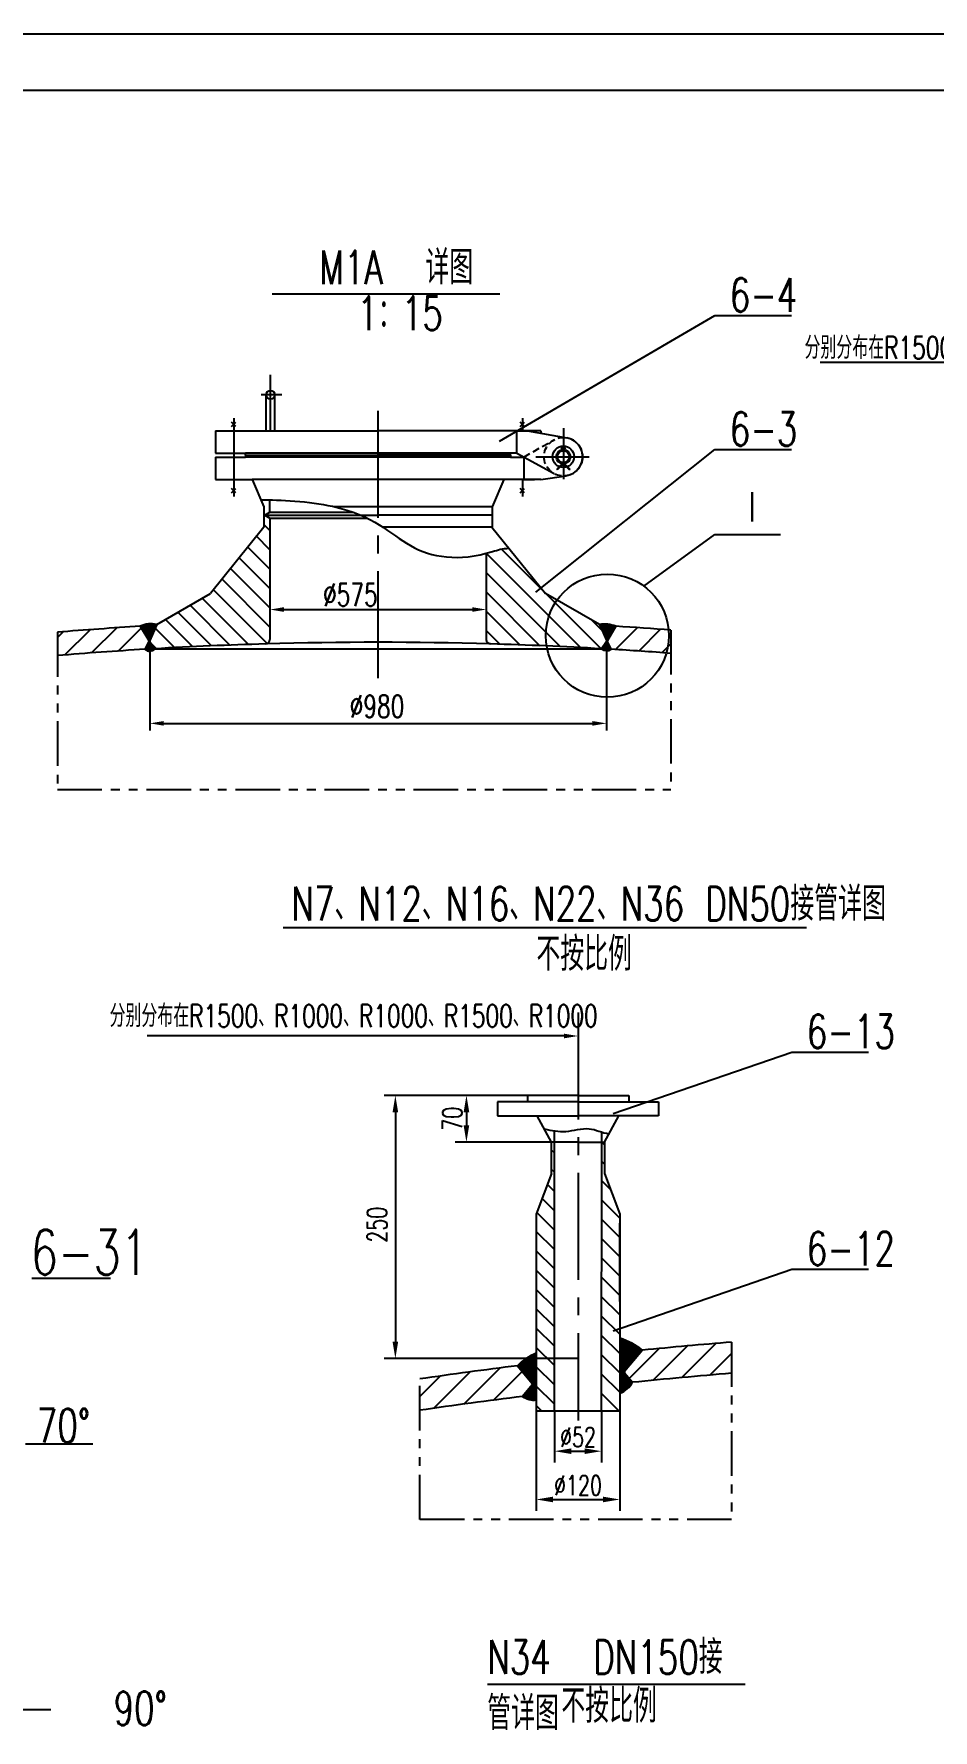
# Model space of a CAD drawing. Extents: x 14295 to 55529, y 90 to 48558.
# Drawn here: x 54010.6 to 54170.9, y 39474.6 to 39777 of the extents above; entities that cross this region are included whole.
import ezdxf

# ---------------------------------------------------------------- set-up
doc = ezdxf.new("R2010")
doc.units = 0
doc.header["$MEASUREMENT"] = 0
for name, pattern in [('CENTER2', [28.575, 19.05, -3.175, 3.175, -3.175]), ('DASHED2', [9.525, 6.35, -3.175]), ('PHANTOM2', [31.75, 15.875, -3.175, 3.175, -3.175, 3.175, -3.175])]:
    doc.linetypes.add(name, pattern=pattern)
doc.layers.get('0').update_dxf_attribs({"linetype": 'CONTINUOUS'})
doc.layers.get('DEFPOINTS').update_dxf_attribs({"linetype": 'CONTINUOUS'})
for name, color, linetype in [('图层1', 7, 'CONTINUOUS'), ('图层2', 1, 'CONTINUOUS'), ('图层3', 2, 'CENTER2'), ('图层4', 30, 'DASHED2'), ('图层5', 3, 'PHANTOM2')]:
    doc.layers.add(name, color=color, linetype=linetype)
doc.styles.add('文字', font='txt.shx', dxfattribs={"width": 0.71, "bigfont": 'hzfs.shx'})
doc.dimstyles.get("Standard").update_dxf_attribs({"dimtxt": 0.18, "dimasz": 0.18, "dimexe": 0.18, "dimexo": 0.0625, "dimgap": 0.09, "dimtad": 0, "dimtih": 1, "dimtoh": 1, "dimdec": 4, "dimzin": 0, "dimtxsty": 'STANDARD', "dimcen": 0.09, "dimazin": 3, "dimtfac": 1, "dimtdec": 4, "dimtofl": 0, "dimtmove": 0, "dimatfit": 3, "dimtolj": 1, "dimtzin": 0})
pattern_1 = [(135, (49738.5503, 36629.9527), (-1.7242092, -1.7242092), [])]
pattern_2 = [(135, (49738.55035, 36629.95268), (-0.172420918, -0.172420918), []), (225, (49738.55035, 36629.95268), (0.172420918, -0.172420918), [])]

# ---------------------------------------------------------------- blocks, each defined once
blk = doc.blocks.new('*D60')
at = {"color": 1, "linetype": 'BYBLOCK'}
for p, q in [((54052.72, 39674.08), (54052.72, 39673.14)), ((54055.22, 39674.39), (54088.78, 39674.39)), ((54091.28, 39674.08), (54091.28, 39673.14))]:
    blk.add_line(p, q, dxfattribs=at)
for points in [[(54055.22, 39674.81), (54055.22, 39673.98), (54052.72, 39674.39)], [(54088.78, 39674.81), (54088.78, 39673.98), (54091.28, 39674.39)]]:
    blk.add_solid(points, dxfattribs=at)
at = {"layer": 'DEFPOINTS', "color": 0, "linetype": 'BYBLOCK'}
for p in [(54052.72, 39674.7), (54091.28, 39674.7), (54091.28, 39674.39)]:
    blk.add_point(p, dxfattribs=at)
at = {"color": 1, "linetype": 'BYBLOCK', "insert": (54067.06, 39677.02), "char_height": 4, "attachment_point": 5, "style": '文字'}
blk.add_mtext('\\A1;∅575', dxfattribs=at)
blk = doc.blocks.new('*D61')
at = {"color": 1, "linetype": 'BYBLOCK'}
for p, q in [((54031.29, 39668.18), (54031.29, 39652.85)), ((54112.71, 39668.18), (54112.71, 39652.85)), ((54033.79, 39654.1), (54110.21, 39654.1))]:
    blk.add_line(p, q, dxfattribs=at)
for points in [[(54033.79, 39654.51), (54033.79, 39653.68), (54031.29, 39654.1)], [(54110.21, 39654.51), (54110.21, 39653.68), (54112.71, 39654.1)]]:
    blk.add_solid(points, dxfattribs=at)
at = {"layer": 'DEFPOINTS', "color": 0, "linetype": 'BYBLOCK'}
for p in [(54031.29, 39668.81), (54112.71, 39668.81), (54112.71, 39654.1)]:
    blk.add_point(p, dxfattribs=at)
at = {"color": 1, "linetype": 'BYBLOCK', "insert": (54071.81, 39657.12), "char_height": 4, "attachment_point": 5, "style": '文字'}
blk.add_mtext('\\A1;∅980', dxfattribs=at)
blk = doc.blocks.new('*D95')
at = {"color": 1, "linetype": 'BYBLOCK'}
for p, q in [((54098.61, 39600.34), (54073.08, 39600.34)), ((54075.08, 39597.34), (54075.08, 39556.42)), ((54107.64, 39553.42), (54073.08, 39553.42))]:
    blk.add_line(p, q, dxfattribs=at)
for points in [[(54074.58, 39597.34), (54075.58, 39597.34), (54075.08, 39600.34)], [(54074.58, 39556.42), (54075.58, 39556.42), (54075.08, 39553.42)]]:
    blk.add_solid(points, dxfattribs=at)
at = {"layer": 'DEFPOINTS', "color": 0, "linetype": 'BYBLOCK'}
for p in [(54098.61, 39600.34), (54075.08, 39553.42), (54107.64, 39553.42)]:
    blk.add_point(p, dxfattribs=at)
at = {"color": 1, "linetype": 'BYBLOCK', "insert": (54071.83, 39577.28), "char_height": 3.5, "attachment_point": 5, "rotation": 90, "style": '文字'}
blk.add_mtext('\\A1;250', dxfattribs=at)
blk = doc.blocks.new('*D103')
at = {"color": 1, "linetype": 'BYBLOCK'}
for p, q in [((54098.61, 39600.34), (54085.75, 39600.34)), ((54087.75, 39597.34), (54087.75, 39595)), ((54102.94, 39592), (54085.75, 39592))]:
    blk.add_line(p, q, dxfattribs=at)
for points in [[(54087.25, 39597.34), (54088.25, 39597.34), (54087.75, 39600.34)], [(54087.25, 39595), (54088.25, 39595), (54087.75, 39592)]]:
    blk.add_solid(points, dxfattribs=at)
at = {"layer": 'DEFPOINTS', "color": 0, "linetype": 'BYBLOCK'}
for p in [(54098.61, 39600.34), (54087.75, 39592), (54102.94, 39592)]:
    blk.add_point(p, dxfattribs=at)
at = {"color": 1, "linetype": 'BYBLOCK', "insert": (54085.25, 39596.17), "char_height": 3.5, "attachment_point": 5, "rotation": 90, "style": '文字'}
blk.add_mtext('\\A1;70', dxfattribs=at)
blk = doc.blocks.new('*D105')
at = {"color": 1, "linetype": 'BYBLOCK'}
for p, q in [((54103.44, 39544.04), (54103.44, 39534.9)), ((54111.84, 39544.04), (54111.84, 39534.9)), ((54106.44, 39536.9), (54108.84, 39536.9))]:
    blk.add_line(p, q, dxfattribs=at)
for points in [[(54106.44, 39537.4), (54106.44, 39536.4), (54103.44, 39536.9)], [(54108.84, 39537.4), (54108.84, 39536.4), (54111.84, 39536.9)]]:
    blk.add_solid(points, dxfattribs=at)
at = {"layer": 'DEFPOINTS', "color": 0, "linetype": 'BYBLOCK'}
for p in [(54103.44, 39544.04), (54111.84, 39544.04), (54111.84, 39536.9)]:
    blk.add_point(p, dxfattribs=at)
at = {"color": 1, "linetype": 'BYBLOCK', "insert": (54107.64, 39539.4), "char_height": 3.5, "attachment_point": 5, "style": '文字'}
blk.add_mtext('\\A1;∅52', dxfattribs=at)
blk = doc.blocks.new('*D106')
at = {"color": 1, "linetype": 'BYBLOCK'}
for p, q in [((54100.19, 39544.04), (54100.19, 39526.29)), ((54115.09, 39544.04), (54115.09, 39526.29)), ((54103.19, 39528.29), (54112.09, 39528.29))]:
    blk.add_line(p, q, dxfattribs=at)
for points in [[(54103.19, 39528.79), (54103.19, 39527.79), (54100.19, 39528.29)], [(54112.09, 39528.79), (54112.09, 39527.79), (54115.09, 39528.29)]]:
    blk.add_solid(points, dxfattribs=at)
at = {"layer": 'DEFPOINTS', "color": 0, "linetype": 'BYBLOCK'}
for p in [(54100.19, 39544.04), (54115.09, 39544.04), (54115.09, 39528.29)]:
    blk.add_point(p, dxfattribs=at)
at = {"color": 1, "linetype": 'BYBLOCK', "insert": (54107.64, 39530.79), "char_height": 3.5, "attachment_point": 5, "style": '文字'}
blk.add_mtext('\\A1;∅120', dxfattribs=at)

msp = doc.modelspace()

# ---------------------------------------------------------------- hatches: boundary and pattern name
at = {"layer": '图层2'}
h = msp.add_hatch(dxfattribs=at)
h.set_pattern_fill('ANSI31', color=256, scale=0.768, angle=90, style=0)
h.set_pattern_definition(pattern_1)
h.paths.add_polyline_path([(54052.724, 39690.661), (54051.802, 39691.193), (54051.649, 39691.193), (54051.649, 39689.098), (54042.143, 39677.276), (54032.541, 39671.733), (54031.287, 39668.889), (54031.297, 39668.722), (54032.177, 39667.404), (54032.177, 39667.404, -0.007169), (54051.978, 39668.262, 0.4057531), (54052.724, 39669.03)])
h = msp.add_hatch(dxfattribs=at)
h.set_pattern_fill('ANSI31', color=256, scale=0.768, angle=90, style=0)
h.set_pattern_definition(pattern_1)
edge = h.paths.add_edge_path()
edge.add_arc((54092.045, 39669.03), 0.768, 180, 268.34003)
edge.add_arc((54072.001, 38977.352), 691.2, 86.697046, 88.340034, ccw=False)
edge.add_line((54111.824, 39667.404), (54112.704, 39668.723))
edge.add_line((54112.704, 39668.723), (54112.715, 39668.889))
edge.add_line((54112.715, 39668.889), (54111.46, 39671.733))
edge.add_line((54111.46, 39671.733), (54101.859, 39677.276))
edge.add_line((54101.859, 39677.276), (54095.342, 39685.315))
edge.add_spline(control_points=[(54095.342, 39685.315), (54094.222, 39685.328), (54092.907, 39684.862), (54091.653, 39684.511), (54091.277, 39684.414)], knot_values=[528.7917917, 528.7917917, 528.7917917, 528.7917917, 556.3592169, 568.386629, 568.386629, 568.386629, 568.386629], degree=3, periodic=0)
edge.add_line((54091.277, 39684.414), (54091.277, 39669.03))
h = msp.add_hatch(dxfattribs=at)
h.set_pattern_fill('ANSI31', color=256, scale=25, style=0)
h.paths.add_polyline_path([(54030.443, 39667.302), (54031.141, 39668.713), (54031.13, 39668.878), (54029.6, 39671.405, 0.0053202), (54014.841, 39670.346), (54014.841, 39666.184, -0.0056578)])
h.paths.add_polyline_path([(54123.398, 39666.638, 0.0715997), (54123.843, 39669.733, 0.0235963), (54123.794, 39670.768, 0.0033851), (54114.401, 39671.405), (54112.871, 39668.878), (54112.86, 39668.713), (54113.558, 39667.302, -0.0035672)])
h.paths.add_polyline_path([(54124.215, 39670.736, 0.0001518), (54123.794, 39670.768, -0.0235963), (54123.843, 39669.733, -0.0715997), (54123.398, 39666.638, -0.0002966), (54124.215, 39666.577)])
h = msp.add_hatch(dxfattribs=at)
h.set_pattern_fill('ANSI37', color=256, scale=0.0768, angle=90, style=0)
h.set_pattern_definition(pattern_2)
h.paths.add_polyline_path([(54032.541, 39671.733, 0.1721468), (54029.6, 39671.405), (54031.13, 39668.878), (54031.141, 39668.713), (54030.443, 39667.302, 0.4400651), (54032.179, 39667.4), (54031.297, 39668.722), (54031.287, 39668.889)])
h = msp.add_hatch(dxfattribs=at)
h.set_pattern_fill('ANSI37', color=256, scale=0.0768, angle=90, style=0)
h.set_pattern_definition(pattern_2)
h.paths.add_polyline_path([(54112.715, 39668.889), (54112.704, 39668.723), (54111.824, 39667.404, 0.337539), (54113.558, 39667.302), (54112.86, 39668.713), (54112.871, 39668.878), (54114.401, 39671.405, 0.1277443), (54111.46, 39671.733)])
h = msp.add_hatch(dxfattribs=at)
h.set_pattern_fill('ANSI31', color=256, scale=0.768, angle=90, style=0)
h.set_pattern_definition([(135, (0, -12.5736), (-1.724209175, -1.724209175), [])])
h.paths.add_polyline_path([(54103.443, 39579.422), (54102.94, 39579.422), (54102.94, 39573.824), (54100.191, 39566.602), (54100.191, 39531.468), (54103.443, 39531.468)])
h.paths.add_polyline_path([(54111.841, 39531.468), (54115.095, 39531.468), (54115.095, 39566.602), (54112.345, 39573.824), (54112.345, 39579.422), (54111.879, 39579.422)])
h = msp.add_hatch(dxfattribs=at)
h.set_pattern_fill('ANSI37', color=256, scale=0.08, style=0)
h.set_pattern_definition([(45, (10853.42271, 8194.47009), (-0.1796051224, 0.1796051224), []), (135, (10853.42271, 8194.47009), (-0.1796051224, -0.1796051224), [])])
h.paths.add_polyline_path([(54096.832, 39539.553), (54099.498, 39536.376), (54099.498, 39536.169), (54097.759, 39534.096, 0.2006505), (54100.191, 39533.468), (54100.191, 39541.801, 0.0937664)])
h.paths.add_polyline_path([(54119.145, 39542.341, 0.0890993), (54115.095, 39544.457), (54115.095, 39534.654, 0.1898105), (54117.373, 39536.608), (54115.941, 39538.316), (54115.941, 39538.521)])

# ---------------------------------------------------------------- linework, layer by layer
at = {"color": 1, "linetype": 'BYBLOCK'}
for p, q in [((54203.037, 39718.459), (54150.814, 39718.459)), ((54105.143, 39598.357), (54030.844, 39598.357))]:
    msp.add_line(p, q, dxfattribs=at)
msp.add_solid([(54105.143, 39598.774), (54105.143, 39597.941), (54107.643, 39598.357)], dxfattribs=at)
at = {"layer": 'DEFPOINTS', "color": 0, "linetype": 'BYBLOCK'}
for p in [(54043.009, 39706.246), (54043.841, 39706.246), (54043.009, 39701.561), (54043.009, 39701.561), (54049.921, 39701.869), (54049.921, 39701.869), (54043.009, 39697.568), (54043.009, 39697.568)]:
    msp.add_point(p, dxfattribs=at)
at = {"layer": '图层1'}
for p, q in [((53707.983, 39767.024), (54723.983, 39767.024)), ((54052.033, 39706.246), (54052.033, 39712.697)), ((54053.569, 39706.246), (54053.569, 39712.697)), ((54043.009, 39706.246), (54072.001, 39706.246)), ((54043.009, 39706.246), (54043.009, 39702.253)), ((54046.666, 39707.008), (54045.879, 39707.796)), ((54045.879, 39707.008), (54046.666, 39707.796)), ((54100.993, 39706.246), (54072.001, 39706.246)), ((54096.732, 39706.246), (54098.652, 39706.246)), ((54096.732, 39702.253), (54096.732, 39706.246)), ((54098.122, 39707.008), (54097.335, 39707.796)), ((54097.335, 39707.008), (54098.122, 39707.796)), ((54098.652, 39706.246), (54105.62, 39705.023)), ((54100.993, 39706.246), (54100.993, 39705.842)), ((54043.009, 39702.253), (54048.385, 39702.253)), ((54048.385, 39701.945), (54048.385, 39702.253)), ((54094.081, 39702.253), (54048.385, 39702.253)), ((54096.732, 39702.253), (54094.081, 39702.253)), ((54095.617, 39701.945), (54095.617, 39702.253)), ((54096.732, 39702.253), (54103.379, 39698.622)), ((54043.009, 39701.561), (54043.009, 39697.568)), ((54043.009, 39701.561), (54048.385, 39701.561)), ((54048.385, 39701.945), (54072.001, 39701.945)), ((54048.385, 39701.945), (54048.385, 39701.561)), ((54048.385, 39701.869), (54072.001, 39701.869)), ((54095.617, 39701.561), (54048.385, 39701.561)), ((54095.617, 39701.945), (54072.001, 39701.945)), ((54072.001, 39701.869), (54095.617, 39701.869)), ((54095.617, 39701.945), (54095.617, 39701.561)), ((54095.617, 39701.561), (54097.965, 39701.561)), ((54097.965, 39701.561), (54097.965, 39697.568)), ((54104.843, 39700.384), (54103.85, 39699.391)), ((54103.85, 39699.391), (54103.948, 39699.293)), ((54105.027, 39700.372), (54103.948, 39699.293)), ((54105.026, 39700.372), (54106.105, 39699.293)), ((54105.209, 39700.384), (54106.202, 39699.391)), ((54106.105, 39699.293), (54106.202, 39699.391)), ((54043.009, 39697.568), (54049.575, 39697.568)), ((54049.575, 39697.568), (54051.649, 39692.729)), ((54094.426, 39697.568), (54049.575, 39697.568)), ((54094.426, 39697.568), (54092.353, 39692.729)), ((54100.993, 39697.568), (54094.426, 39697.568)), ((54097.965, 39697.568), (54099.885, 39697.568)), ((54100.993, 39697.568), (54105.529, 39698.238)), ((54100.993, 39697.572), (54100.993, 39697.568)), ((54045.879, 39695.171), (54046.666, 39695.958)), ((54046.666, 39695.171), (54045.879, 39695.958)), ((54046.273, 39695.564), (54046.273, 39695.564)), ((54052.724, 39691.726), (54052.724, 39693.943)), ((54097.335, 39695.171), (54098.122, 39695.958)), ((54098.122, 39695.171), (54097.335, 39695.958)), ((54097.729, 39695.564), (54097.729, 39695.564)), ((54051.649, 39692.729), (54051.649, 39691.193)), ((54051.649, 39691.193), (54051.649, 39689.098)), ((54051.649, 39691.193), (54051.802, 39691.193)), ((54051.802, 39691.193), (54052.724, 39691.726)), ((54051.802, 39691.193), (54072.001, 39691.193)), ((54051.802, 39691.193), (54052.724, 39690.661)), ((54052.724, 39691.726), (54067.628, 39691.726)), ((54052.724, 39690.661), (54070.101, 39690.661)), ((54052.724, 39690.661), (54052.724, 39669.03)), ((54092.353, 39692.729), (54064.196, 39692.729)), ((54092.353, 39691.193), (54072.001, 39691.193)), ((54092.353, 39691.193), (54092.199, 39691.193)), ((54092.353, 39692.729), (54092.353, 39691.193)), ((54092.353, 39691.193), (54092.353, 39689.098)), ((54051.649, 39689.098), (54042.143, 39677.276)), ((54092.276, 39689.098), (54072.816, 39689.098)), ((54092.276, 39689.098), (54101.859, 39677.276)), ((54091.277, 39684.414), (54091.277, 39669.03)), ((54032.541, 39671.733), (54042.143, 39677.276)), ((54111.46, 39671.733), (54101.859, 39677.276)), ((54029.6, 39671.405), (54031.13, 39668.878)), ((54032.541, 39671.733), (54031.287, 39668.889)), ((54111.46, 39671.733), (54112.715, 39668.889)), ((54114.401, 39671.405), (54112.871, 39668.878)), ((54031.141, 39668.712), (54030.443, 39667.302)), ((54031.13, 39668.878), (54031.141, 39668.719)), ((54031.287, 39668.889), (54031.297, 39668.722)), ((54031.297, 39668.722), (54032.179, 39667.4)), ((54032.177, 39667.404), (54111.822, 39667.4)), ((54072.001, 39668.552), (54072.001, 39668.552)), ((54072.001, 39668.552), (54072.001, 39668.552)), ((54112.703, 39668.722), (54111.822, 39667.4)), ((54112.715, 39668.889), (54112.704, 39668.729)), ((54112.871, 39668.878), (54112.86, 39668.719)), ((54112.861, 39668.712), (54113.564, 39667.288)), ((54107.643, 39587.762), (54098.61, 39587.762)), ((54107.643, 39587.762), (54098.61, 39587.762)), ((54098.61, 39587.762), (54098.61, 39586.625)), ((54107.643, 39587.762), (54116.675, 39587.762)), ((54107.643, 39587.762), (54116.675, 39587.762)), ((54116.675, 39587.762), (54116.675, 39586.625)), ((54107.643, 39586.625), (54093.305, 39586.625)), ((54093.305, 39586.625), (54093.305, 39584.129)), ((54107.643, 39586.625), (54121.981, 39586.625)), ((54121.981, 39586.625), (54121.981, 39584.129)), ((54093.305, 39584.129), (54107.643, 39584.129)), ((54102.94, 39579.422), (54100.372, 39584.129)), ((54103.443, 39531.468), (54103.443, 39581.451)), ((54121.981, 39584.129), (54107.643, 39584.129)), ((54112.345, 39579.422), (54114.913, 39584.129)), ((54107.643, 39579.422), (54102.94, 39579.422)), ((54102.94, 39573.824), (54102.94, 39579.422)), ((54107.643, 39579.422), (54112.345, 39579.422)), ((54111.841, 39531.468), (54111.88, 39581.23)), ((54112.345, 39579.422), (54112.345, 39573.824)), ((54102.94, 39573.824), (54100.191, 39566.602)), ((54112.345, 39573.824), (54115.095, 39566.602)), ((54100.191, 39566.602), (54100.191, 39531.468)), ((54115.095, 39566.602), (54115.095, 39531.468)), ((54100.191, 39564.872), (54100.191, 39533.468)), ((54100.191, 39564.872), (54100.191, 39533.468)), ((54115.095, 39551.026), (54115.095, 39564.966)), ((54115.095, 39564.859), (54115.095, 39533.456)), ((54119.145, 39542.341), (54115.941, 39538.521)), ((54096.832, 39539.553), (54099.498, 39536.376)), ((54099.498, 39536.169), (54097.759, 39534.096)), ((54099.498, 39536.376), (54099.498, 39536.169)), ((54115.941, 39538.316), (54117.373, 39536.608)), ((54115.095, 39531.468), (54100.191, 39531.468))]:
    msp.add_line(p, q, dxfattribs=at)
for centre, radius in [((54052.801, 39712.697), 0.768), ((54105.026, 39701.638), 1.922), ((54105.026, 39701.638), 1.267), ((54105.026, 39701.638), 1.054), ((54105.026, 39703.211), 0.306), ((54105.026, 39703.211), 0.178)]:
    msp.add_circle(centre, radius, dxfattribs=at)
for centre, radius, start, end in [((54105.026, 39701.638), 3.437, 270, 80.04625), ((54072.001, 38977.352), 695.347, 93.495893, 94.715185), ((54031.532, 39667.425), 4.424, 76.81464, 115.88483), ((54051.956, 39669.03), 0.768, 271.65994, 0), ((54092.045, 39669.03), 0.768, 180, 268.34003), ((54112.3, 39665.908), 5.885, 69.0907, 98.20983), ((54072.001, 38977.352), 695.347, 85.693516, 86.504107), ((54072.001, 38977.352), 691.2, 93.446878, 94.743541), ((54031.266, 39668.146), 1.179, 225.75566, 320.76613), ((54072.001, 38977.352), 691.2, 91.659966, 93.302954), ((54072.001, 38977.352), 691.2, 88.340034, 91.659966), ((54072.001, 38977.352), 691.2, 86.697046, 88.340034), ((54112.758, 39668.49), 1.432, 229.322, 303.92817), ((54072.001, 38977.352), 691.2, 85.667627, 86.553122), ((54111.229, 39532.123), 12.925, 52.23278, 72.59906), ((54209.566, 38619.631), 927.13, 94.611975, 95.596802), ((54212.211, 38619.631), 927.13, 97.148828, 98.23395), ((54104.451, 39531.801), 10.869, 113.07581, 134.50283), ((54113.753, 39538.524), 4.096, 289.11778, 332.10773), ((54209.566, 38619.631), 921.6, 94.639708, 95.741193), ((54212.211, 38619.631), 921.6, 97.133896, 98.2837), ((54099.726, 39536.691), 3.256, 232.83269, 278.21574)]:
    msp.add_arc(centre, radius, start, end, dxfattribs=at)
at = {"layer": '图层2'}
for p, q in [((53682.983, 39777.024), (54733.983, 39777.024)), ((54053.144, 39730.668), (54093.683, 39730.668)), ((54093.642, 39704.41), (54132.012, 39726.829)), ((54132.012, 39726.829), (54145.687, 39726.829)), ((54100.147, 39677.509), (54132.012, 39702.904)), ((54132.012, 39702.904), (54145.687, 39702.904)), ((54119.372, 39678.573), (54132.012, 39687.762)), ((54132.012, 39687.762), (54143.768, 39687.762)), ((54055.093, 39617.729), (54148.346, 39617.729)), ((54113.89, 39584.534), (54145.755, 39595.498)), ((54145.755, 39595.498), (54159.43, 39595.498)), ((54024.295, 39555.133), (54010.252, 39555.133)), ((54113.89, 39545.811), (54145.755, 39556.775)), ((54145.755, 39556.775), (54159.43, 39556.775)), ((54116.789, 39537.304), (54122.112, 39542.626)), ((54121.053, 39536.97), (54127.175, 39543.092)), ((54126.127, 39537.446), (54132.208, 39543.527)), ((54087.264, 39532.722), (54093.697, 39539.154)), ((54131.169, 39537.89), (54135.018, 39541.739)), ((54079.432, 39534.085), (54083.069, 39537.722)), ((54081.919, 39531.974), (54088.401, 39538.456)), ((54092.573, 39533.432), (54097.682, 39538.541)), ((54115.941, 39538.521), (54115.941, 39538.316)), ((54021.129, 39525.603), (54009.17, 39525.603)), ((54091.49, 39482.766), (54137.441, 39482.766))]:
    msp.add_line(p, q, dxfattribs=at)
msp.add_circle((54112.869, 39669.733), 10.974, dxfattribs=at)
for points, knots in [([(54051.135, 39693.928), (54054.364, 39694.031), (54069.75, 39693.029), (54076.96, 39684.443), (54086.952, 39682.754), (54094.222, 39685.328), (54095.342, 39685.315)], [62.2219208, 62.2219208, 62.2219208, 62.2219208, 163.5966105, 349.4989446, 540.8192038, 568.386629, 568.386629, 568.386629, 568.386629]), ([(54101.656, 39581.775), (54102.926, 39581.519), (54105.574, 39580.986), (54109.483, 39582.405), (54111.958, 39581.088), (54113.163, 39580.92)], [0, 0, 0, 0, 3.8416214, 8.0105849, 11.6564935, 11.6564935, 11.6564935, 11.6564935])]:
    msp.add_open_spline(points, degree=3, knots=knots, dxfattribs=at)
at = {"layer": '图层3'}
for p, q in [((54052.801, 39706.246), (54052.801, 39716.266)), ((54054.833, 39712.697), (54051.168, 39712.697)), ((54072.001, 39662.171), (54072.001, 39712.18)), ((54046.273, 39708.52), (54046.273, 39694.547)), ((54097.729, 39708.52), (54097.729, 39706.246)), ((54097.729, 39697.568), (54097.729, 39694.547)), ((54107.643, 39602.529), (54107.643, 39529.788)), ((54107.643, 39595.812), (54107.643, 39586.625)), ((54013.686, 39478.183), (53744.084, 39478.183))]:
    msp.add_line(p, q, dxfattribs=at)
at = {"layer": '图层3', "ltscale": 0.5}
for p, q in [((54105.026, 39706.721), (54105.026, 39697.62)), ((54100.127, 39701.638), (54109.7, 39701.638))]:
    msp.add_line(p, q, dxfattribs=at)
at = {"layer": '图层4', "ltscale": 0.2}
msp.add_line((54097.965, 39701.561), (54103.314, 39704.618), dxfattribs=at)
msp.add_circle((54105.026, 39701.638), 3.437, dxfattribs=at)
at = {"layer": '图层5', "ltscale": 0.5}
for p, q in [((54014.841, 39670.346), (54014.841, 39642.322)), ((54124.215, 39670.736), (54124.215, 39642.322)), ((54014.841, 39642.322), (54124.215, 39642.322)), ((54135.018, 39543.758), (54135.018, 39512.162)), ((54079.432, 39512.162), (54079.432, 39537.203)), ((54135.018, 39512.162), (54079.432, 39512.162))]:
    msp.add_line(p, q, dxfattribs=at)

# ---------------------------------------------------------------- texts
at = {"color": 1, "linetype": 'BYBLOCK', "char_height": 4, "attachment_point": 5, "style": '文字'}
for s, insert in [('分别分布在R1500、R1000、R1500', (54176.395, 39721.084)), ('分别分布在R1500、R1000、R1000、R1500、R1000', (54067.64, 39601.941))]:
    msp.add_mtext(s, dxfattribs=dict(at, insert=insert))
at = {"layer": '图层2', "attachment_point": 1, "style": '文字'}
for s, insert, char_height, width in [('M1A  详图', (54061.519, 39738.393), 6, 36.3524), ('6-4', (54134.695, 39733.49), 6, 18.6197), ('1：15', (54068.315, 39730.216), 6, 36.35243), ('6-3', (54134.695, 39709.566), 6, 18.6197), ('Ⅰ', (54136.554, 39695.505), 6, 5.61105), ('N7、N12、N16、N22、N36 DN50接管详图', (54056.566, 39624.926), 6, 126.0988), ('不按比例', (54100.219, 39615.974), 6, 36.3524), ('6-13', (54148.438, 39602.16), 6, 18.6197), ('6-31', (54010.065, 39563.796), 8, 14.2301), ('6-12', (54148.438, 39563.436), 6, 18.6197), ('70%%d', (54011.176, 39531.888), 6, 13.7127), ('N34  DN150接管详图', (54091.459, 39490.609), 6, 45.9814), ('90%%d', (54024.85, 39481.464), 6, 14.20416), ('不按比例', (54104.668, 39481.907), 6, 33.50183)]:
    msp.add_mtext(s, dxfattribs=dict(at, insert=insert, char_height=char_height, width=width))

# ---------------------------------------------------------------- dimensions: what is measured, and where the dimension line sits
at = {"layer": '图层2'}
for base, p1, p2, text, picture, middle in [((54091.277, 39674.394), (54052.724, 39674.704), (54091.277, 39674.704), '%%c575', '*D60', (54067.064, 39677.019)), ((54112.709, 39654.096), (54031.292, 39668.805), (54112.709, 39668.809), '%%c980', '*D61', (54071.813, 39657.124))]:
    dim = msp.add_linear_dim(base=base, p1=p1, p2=p2, text=text, dimstyle='STANDARD', override={"dimtxt": 4, "dimasz": 2.5, "dimexe": 1.25, "dimexo": 0.625, "dimgap": 0.625, "dimtad": 1, "dimtih": 0, "dimtoh": 0, "dimdec": 0, "dimzin": 8, "dimtxsty": '文字', "dimcen": 2.5, "dimclrd": 1, "dimclre": 1, "dimclrt": 1, "dimtdec": 0, "dimtofl": 1}, dxfattribs=at)
    dim.commit()
    dim.dimension.update_dxf_attribs({"geometry": picture, "text_midpoint": middle, "dimtype": 160})
dim = msp.add_linear_dim(base=(54075.081, 39540.845), p1=(54098.61, 39587.762), p2=(54107.643, 39540.845), angle=90, text='250', dimstyle='STANDARD', override={"dimtxt": 3.5, "dimasz": 3, "dimexe": 2, "dimexo": 0, "dimgap": 1.5, "dimtad": 1, "dimtih": 0, "dimtoh": 0, "dimdec": 1, "dimzin": 12, "dimtxsty": '文字', "dimcen": 0, "dimclrd": 1, "dimclre": 1, "dimclrt": 1, "dimtfac": 0.571429, "dimtdec": 1, "dimtvp": 0.714286, "dimtzin": 12}, dxfattribs=at)
dim.commit()
dim.dimension.update_dxf_attribs({"geometry": '*D95', "text_midpoint": (54075.081, 39564.706), "dimtype": 160, "insert": (0, -12.574)})
dim = msp.add_linear_dim(base=(54087.753, 39579.422), p1=(54098.61, 39587.762), p2=(54102.94, 39579.422), angle=90, text='70', dimstyle='STANDARD', override={"dimtxt": 3.5, "dimasz": 3, "dimexe": 2, "dimexo": 0, "dimgap": 1, "dimtih": 0, "dimtoh": 0, "dimdec": 1, "dimzin": 12, "dimtxsty": '文字', "dimclrd": 1, "dimclre": 1, "dimclrt": 1, "dimtdec": 1, "dimtvp": 0.714286, "dimtzin": 12}, dxfattribs=at)
dim.commit()
dim.dimension.update_dxf_attribs({"geometry": '*D103', "text_midpoint": (54085.253, 39583.592), "insert": (0, -12.574)})
for base, p1, p2, text, picture, middle in [((54115.095, 39515.715), (54100.191, 39531.468), (54115.095, 39531.468), '%%c120', '*D106', (54107.643, 39518.215)), ((54111.841, 39524.331), (54103.443, 39531.468), (54111.841, 39531.462), '%%c52', '*D105', (54107.642, 39526.831))]:
    dim = msp.add_linear_dim(base=base, p1=p1, p2=p2, text=text, dimstyle='STANDARD', override={"dimtxt": 3.5, "dimasz": 3, "dimexe": 2, "dimexo": 0, "dimgap": 1, "dimtih": 0, "dimtoh": 0, "dimdec": 1, "dimzin": 12, "dimtxsty": '文字', "dimclrd": 1, "dimclre": 1, "dimclrt": 1, "dimtdec": 1, "dimtvp": 0.714286, "dimtzin": 12}, dxfattribs=at)
    dim.commit()
    dim.dimension.update_dxf_attribs({"geometry": picture, "text_midpoint": middle, "insert": (0, -12.574)})

doc.saveas('drawing.dxf')
